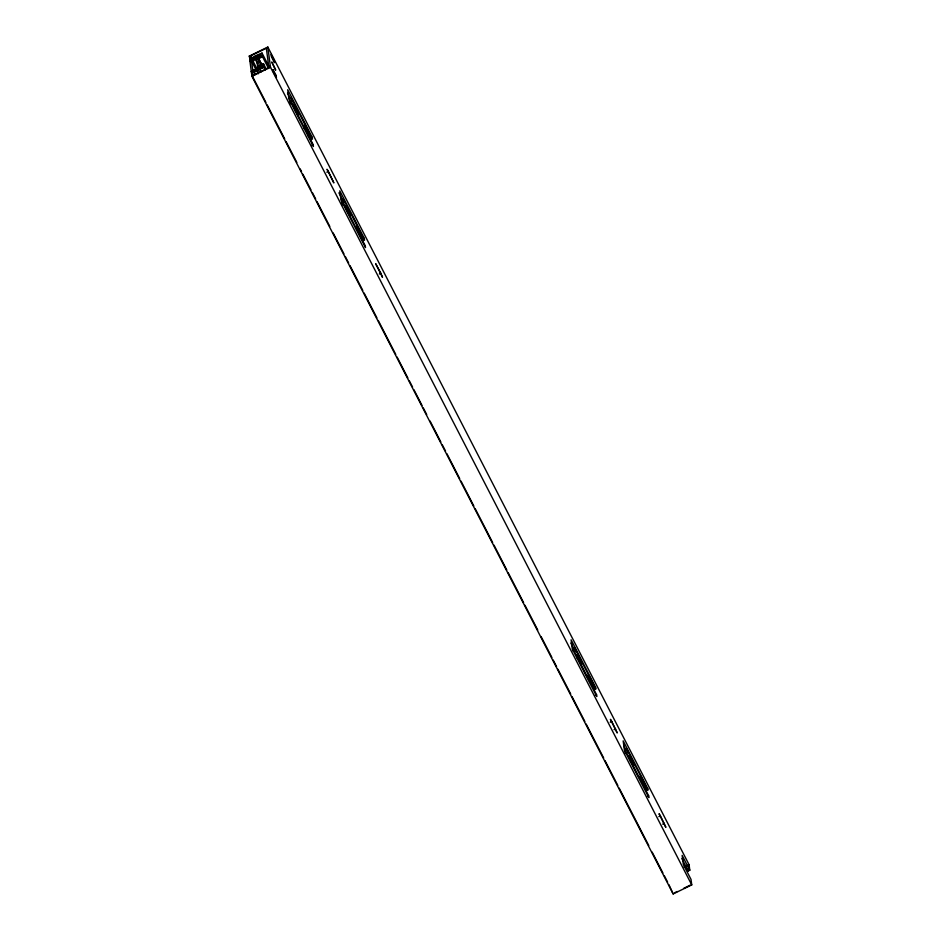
<?xml version="1.0" encoding="UTF-8"?>
<svg xmlns="http://www.w3.org/2000/svg" width="941" height="941" viewBox="0 0 941 941"><rect width="100%" height="100%" fill="white"/><g stroke="black" fill="none" stroke-linecap="round" stroke-linejoin="round"><path stroke-width="1.41" d="M251.059 62.153L249.718 59.542L260.551 54.26L260.916 57.013L256.658 59.095L257.681 66.905L261.939 64.823L262.304 67.587L251.47 72.857L252.87 75.927M251.529 73.316L263.903 67.293L263.421 63.612L259.175 65.682L258.257 58.801L262.515 56.719L262.033 53.049L255.011 55.978L249.718 59.542M251.282 71.481L262.116 66.141L252.823 70.669L251.565 61.118L260.857 56.589M262.174 66.599L251.341 71.869L252.682 74.48M250.788 60.083L249.259 56.095L267.832 47.05L689.083 864.697L689.8 870.213L688.259 870.966L681.872 858.58M252.341 59.33L250.871 55.801L266.35 48.262L268.879 67.552L253.411 75.092L253.294 74.174L251.741 74.927L251.917 76.303L673.168 893.95L691.741 884.905L691.012 879.4L683.354 864.532L682.143 855.345L689.8 870.213M249.447 57.472L250.988 56.719M249.894 60.918L260.728 55.637M260.798 56.142L249.965 61.412L251.341 71.869M251.917 76.303L270.49 67.258L267.832 47.05M291.004 97.511L291.734 103.028L313.177 144.643L313.424 146.49L288.911 98.911L287.699 89.724L312.212 137.304L312.459 139.139L291.004 97.511L289.463 98.264L290.004 102.404M290.193 103.781L291.734 103.028M304.261 128.352L305.801 127.6L311.271 139.056L304.413 125.4L305.801 127.6M308.083 135.786L309.636 135.034M310.671 138.056L312.212 137.304M311.636 145.408L313.177 144.643M326.856 172.203L328.397 171.45L333.855 182.907L327.009 169.262L328.397 171.45M343.089 198.598L343.818 204.115L365.261 245.742L365.508 247.577L340.995 200.01L339.783 190.823L364.296 238.391L364.532 240.226L343.089 198.598L341.548 199.351L342.265 204.867M362.744 239.143L364.296 238.391M379.317 274.043L380.858 273.29L382.493 277.313L375.647 263.656L380.858 273.29M574.398 647.561L575.116 653.078L596.559 694.705L596.806 696.54L572.293 648.972L571.093 639.786L595.594 687.353L595.841 689.188L574.398 647.561L572.846 648.325L573.21 651.078M594.053 688.106L595.594 687.353M595.018 695.458L596.559 694.705M610.238 722.265L611.779 721.5L617.237 732.968L610.391 719.312L611.779 721.5M614.061 729.687L615.614 728.934M626.471 748.66L627.2 754.164L648.643 795.792L648.89 797.627L624.377 750.059L623.165 740.873L647.679 788.44L647.926 790.287L626.471 748.66L624.93 749.412L625.471 753.541M646.126 789.205L647.679 788.44M647.102 796.545L648.643 795.792M658.865 816.659L660.417 815.906L665.875 827.362L659.029 813.718L660.417 815.906M662.699 824.093L664.24 823.34M684.131 867.108L689.083 864.697M674.65 892.738L677.238 891.48M683.684 888.339L690.129 885.199M345.735 208.549L346.323 209.655M577.033 657.512L577.621 658.618M287.487 93.053L290.134 98.193M338.901 192.858L342.877 200.574M570.869 643.103L573.516 648.255M623.612 745.484L625.6 749.342M270.49 67.258L691.741 884.905M262.033 53.049L269.432 67.423M262.515 56.719L268.573 68.481M263.421 63.612L266.115 68.834M257.834 55.578L259.187 58.189M263.903 67.293L265.256 69.905M259.434 60.071L262.127 65.294M258.152 57.907L262.186 65.752M258.257 58.801L261.633 65.329M255.07 56.436L256.423 59.048M255.493 59.683L257.516 63.6M259.657 69.363L260.998 71.975M252.423 58.213L253.764 60.824M250.871 55.801L252.212 58.413M252.729 60.542L257.446 69.693M256.693 68.775L258.046 71.398M249.259 56.095L250.612 58.707M257.011 71.14L258.352 73.751M251.565 61.118L255.611 68.952M249.659 59.071L251 61.694M254.235 71.998L255.587 74.61M251.47 72.857L252.811 75.468M251.741 74.927L265.868 102.357M267.22 104.969L284.711 138.927M286.064 141.538L296.827 162.44M300.191 168.968L301.532 171.58M302.884 174.191L310.953 189.859M312.306 192.482L315.67 199.01M317.011 201.621L329.797 226.44M333.161 232.968L343.935 253.87M345.276 256.481L348.64 263.01M349.993 265.621L362.767 290.44M364.12 293.051L376.906 317.87M378.247 320.481L395.749 354.439M397.09 357.051L407.853 377.953M409.206 380.564L412.57 387.092M413.911 389.703L421.991 405.383M423.332 407.994L426.696 414.522M430.061 421.05L440.835 441.952M442.176 444.564L445.54 451.092M446.893 453.703L459.679 478.522M461.019 481.133L473.805 505.952M475.146 508.563L492.649 542.522M493.99 545.133L506.776 569.952M508.128 572.563L523.596 602.605M524.949 605.216L537.734 630.035M541.099 636.563L551.861 657.465M553.214 660.076L556.578 666.604M557.919 669.216L570.705 694.035M572.046 696.646L584.832 721.465M586.184 724.076L603.675 758.034M605.028 760.646L617.814 785.464M619.154 788.076L648.761 845.547M652.125 852.087L662.899 872.977M664.24 875.589L667.604 882.129M668.945 884.74L673.168 893.95M629.705 759.705L630.305 760.904M294.839 109.768L295.415 110.979M347.5 212.066L347.994 213.207M687.918 868.437L688.259 870.966M271.867 62.188L275.642 69.963L271.867 62.188M293.698 104.522L298.238 113.849L293.698 104.522M345.782 205.609L350.311 214.948L345.782 205.609M356.498 226.499L363.344 240.143L356.498 226.499M577.08 654.583L581.62 663.911L577.08 654.583M587.796 675.462L594.653 689.106L587.796 675.462M629.164 755.67L633.705 764.998L629.164 755.67M639.88 776.548L646.726 790.205L639.88 776.548M274.137 60.318L271.079 54.378L271.384 56.672L274.443 62.612L274.137 60.318M276.136 75.48L273.066 69.528L273.372 71.834L276.442 77.774L276.136 75.48"/></g></svg>
